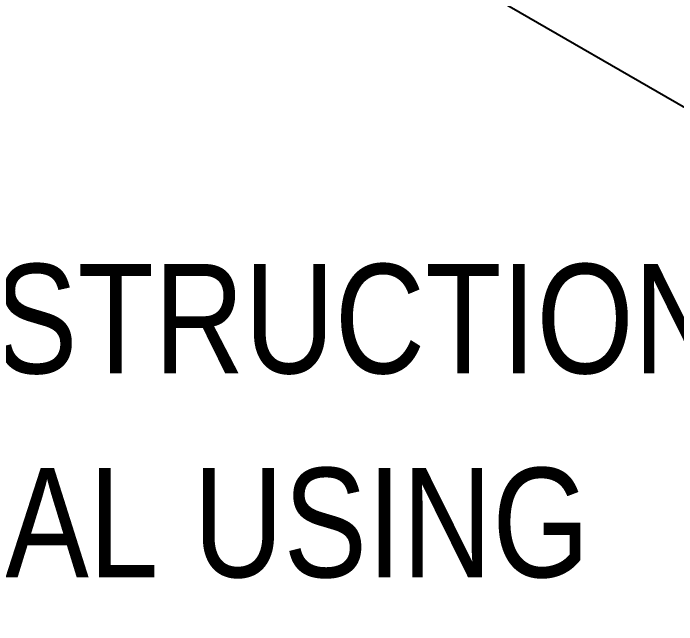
# Model space of a CAD drawing. Header units: inches. Extents: x -17.6 to 82.3, y -15.1 to 23.2.
# Drawn here: x 53.936 to 54.885, y -3.269 to -2.394 of the extents above; entities that cross this region are included whole.
import ezdxf

# ---------------------------------------------------------------- set-up
doc = ezdxf.new("R2010")
doc.units = ezdxf.units.IN
doc.header["$MEASUREMENT"] = 0
for name, color, linetype, lineweight in [('.ATI-TEXT', 7, 'Continuous', 0), ('G-ANNO-TTLB', 7, 'Continuous', 0), ('TYVEK', 7, 'Continuous', 0)]:
    doc.layers.add(name, color=color, linetype=linetype, lineweight=lineweight)

# ---------------------------------------------------------------- blocks, each defined once
blk = doc.blocks.new('Block_400')
at = {"layer": '.ATI-TEXT', "char_height": 0.2, "attachment_point": 7}
for s, insert in [("\\C18;\\c0;\\FArial Narrow|b0|i0|c1;\\H0.156250;\\W1.000000;MANUFACTURER'S INSTALLATION INSTRUCTIONS.", (50.7029, -2.9113)), ('\\C18;\\c0;\\FArial Narrow|b0|i0|c1;\\H0.156250;\\W1.000000;APPLY AN EXTERIOR PERIMETER SEAL USING ', (50.7029, -3.20276))]:
    blk.add_mtext(s, dxfattribs=dict(at, insert=insert))

msp = doc.modelspace()

# ---------------------------------------------------------------- hatches: boundary and pattern name
at = {"layer": 'G-ANNO-TTLB', "true_color": 0xff00ff, "transparency": 33554687}
h = msp.add_hatch(color=6, dxfattribs=at)
edge = h.paths.add_edge_path()
edge.add_spline(control_points=[(77.90202, -11.06099), (77.90202, -11.06099), (37.21427, -11.06099), (37.21427, -11.06099), (37.21427, -11.06099), (37.21427, 23.06401), (37.21427, 23.06401), (37.21427, 23.06401), (77.90202, 23.06401), (77.90202, 23.06401), (77.90202, 23.06401), (77.90202, -11.06099), (77.90202, -11.06099)], knot_values=[0, 0, 0, 0, 1, 1, 1, 2, 2, 2, 3, 3, 3, 4, 4, 4, 4], degree=3, periodic=0)
edge = h.paths.add_edge_path()
edge.add_spline(control_points=[(37.33927, 22.93901), (37.33927, 22.93901), (37.33927, -10.93599), (37.33927, -10.93599), (37.33927, -10.93599), (77.77702, -10.93599), (77.77702, -10.93599), (77.77702, -10.93599), (77.77702, 22.93901), (77.77702, 22.93901), (77.77702, 22.93901), (37.33927, 22.93901), (37.33927, 22.93901)], knot_values=[0, 0, 0, 0, 1, 1, 1, 2, 2, 2, 3, 3, 3, 4, 4, 4, 4], degree=3, periodic=0)
edge.add_line((37.33927, 22.93901), (37.33927, 22.93901))

# ---------------------------------------------------------------- linework, layer by layer
at = {"layer": 'G-ANNO-TTLB'}
for points in [[(77.90202, -11.06099), (77.90202, -11.06099), (37.21427, -11.06099), (37.21427, -11.06099), (37.21427, -11.06099), (37.21427, 23.06401), (37.21427, 23.06401), (37.21427, 23.06401), (77.90202, 23.06401), (77.90202, 23.06401), (77.90202, 23.06401), (77.90202, -11.06099), (77.90202, -11.06099)], [(37.33927, 22.93901), (37.33927, 22.93901), (37.33927, -10.93599), (37.33927, -10.93599), (37.33927, -10.93599), (77.77702, -10.93599), (77.77702, -10.93599), (77.77702, -10.93599), (77.77702, 22.93901), (77.77702, 22.93901), (77.77702, 22.93901), (37.33927, 22.93901), (37.33927, 22.93901)]]:
    msp.add_open_spline(points, degree=3, knots=[0, 0, 0, 0, 1, 1, 1, 2, 2, 2, 3, 3, 3, 4, 4, 4, 4], dxfattribs=at)
at = {"layer": 'TYVEK', "color": 18, "lineweight": 25, "true_color": 0x000000}
msp.add_line((52.29436, -1.02286), (56.02756, -3.18411), dxfattribs=at)

# ---------------------------------------------------------------- block references
at = {"layer": '.ATI-TEXT'}
msp.add_blockref('Block_400', (0, 0), dxfattribs=at)

doc.saveas('drawing.dxf')
